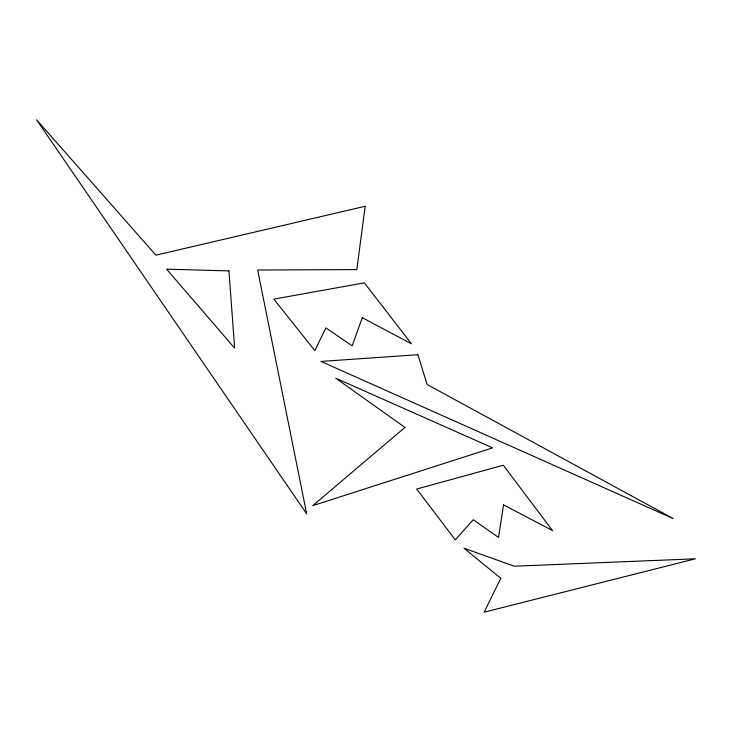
<?xml version="1.0" encoding="UTF-8"?>
<svg xmlns="http://www.w3.org/2000/svg" width="732" height="732" viewBox="0 0 732 732"><rect width="100%" height="100%" fill="white"/><g stroke="black" fill="none" stroke-linecap="round" stroke-linejoin="round"><path stroke-width="1.1" d="M365.167 206.268L356.823 269.596L257.655 270.017L306.681 513.864L36.6 119.81L155.889 255.175L365.167 206.268M503.561 504.87L498.529 537.444L473.229 519.729L455.286 539.896L416.709 489.031L503.296 465.223L552.523 530.572L503.561 504.87M362.285 317.679L352.174 345.861L325.877 327.899L314.815 350.628L273.85 299.123L364.371 282.854L411.476 343.839L362.285 317.679M500.761 578.335L484.154 612.19L695.4 558.809L514.303 566.211L464.006 548.222L500.761 578.335M404.933 427.424L312.756 505.647L492.609 447.856L335.768 378.206L404.933 427.424M417.917 354.709L320.973 361.443L673.321 518.64L427.095 384.492L417.917 354.709M228.933 270.895L166.603 269.166L234.652 348.158L228.933 270.895"/></g></svg>
